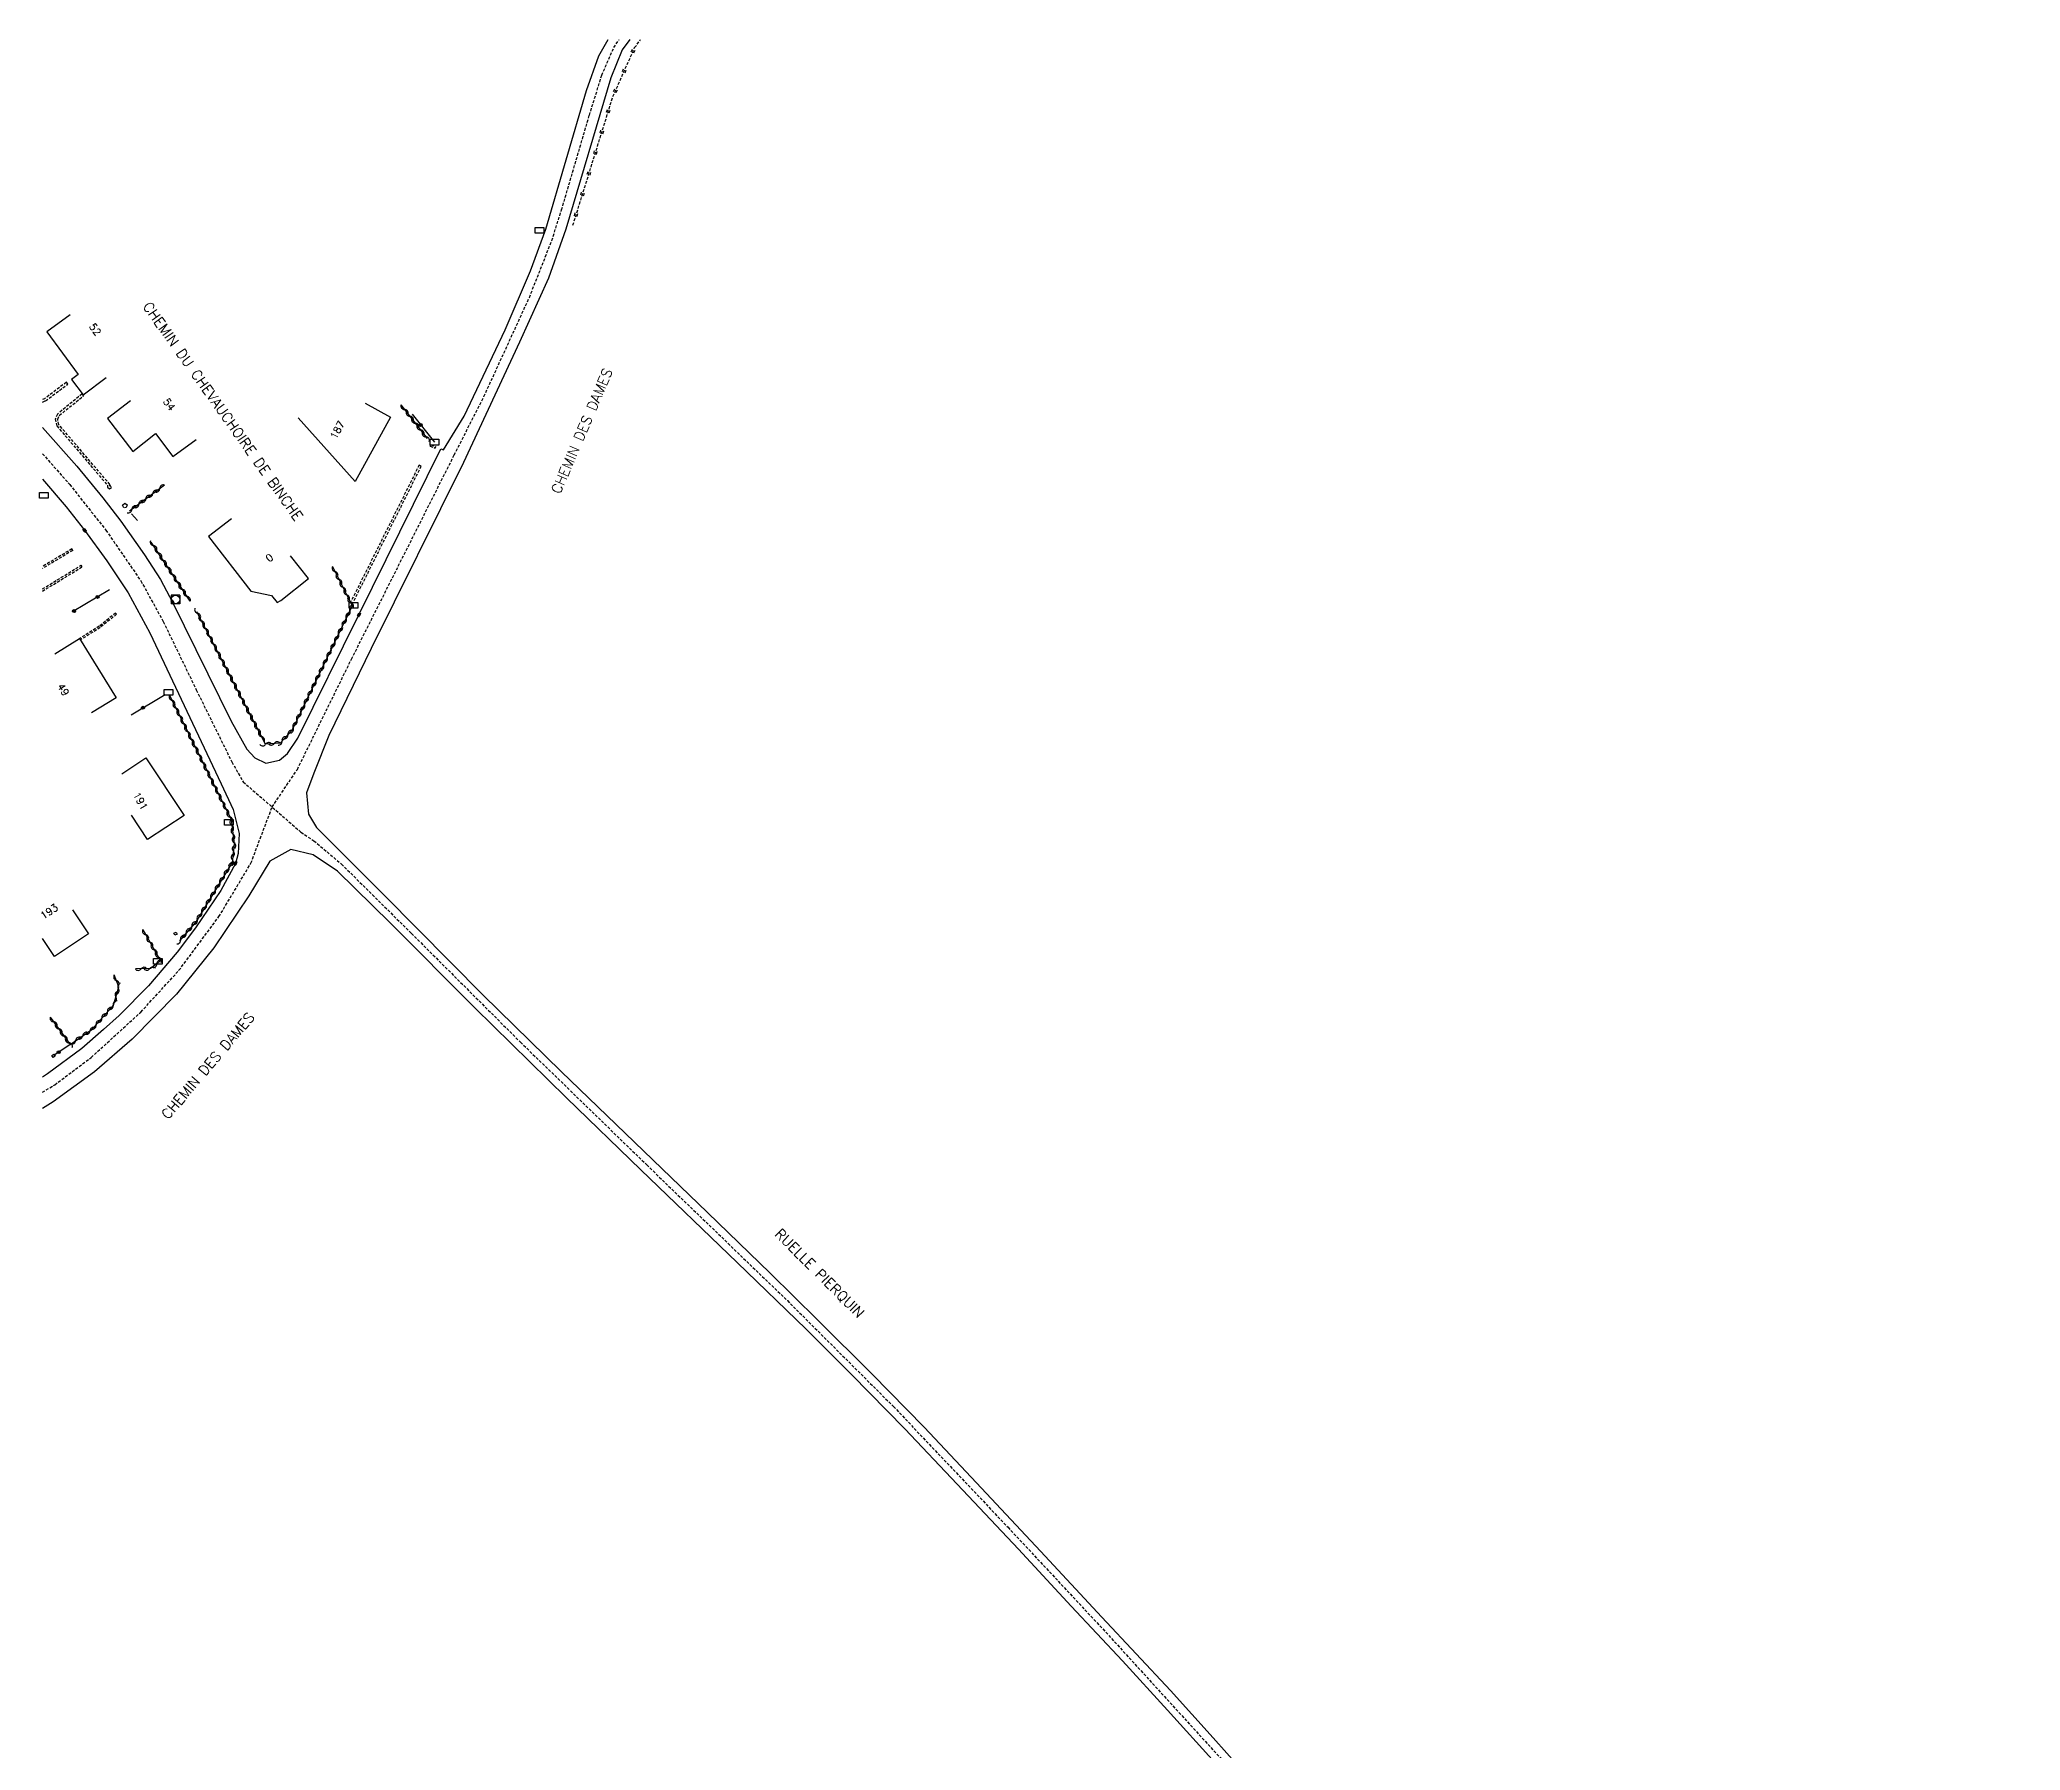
# Model space of a CAD drawing. Header units: millimetres. Extents: x 134000 to 135001, y 142013 to 143000.
# Drawn here: x 133999.5 to 134341.8, y 142704.4 to 143000 of the extents above; entities that cross this region are included whole.
import ezdxf
from ezdxf.enums import TextEntityAlignment as Align

# ---------------------------------------------------------------- set-up
doc = ezdxf.new("R2010")
doc.units = ezdxf.units.MM
doc.linetypes.add('DASHED', pattern=[0.75, 0.5, -0.25])
doc.layers.get('0').update_dxf_attribs({"linetype": 'CONTINUOUS'})
for name, color, linetype in [('W0001', 6, 'DASHED'), ('W0008', 7, 'CONTINUOUS'), ('W0100', 7, 'CONTINUOUS'), ('W0112', 1, 'DASHED'), ('W0220', 5, 'DASHED'), ('W0310', 3, 'CONTINUOUS'), ('W0322', 7, 'CONTINUOUS'), ('W0400', 7, 'CONTINUOUS'), ('W0420', 7, 'CONTINUOUS'), ('W0989', 7, 'CONTINUOUS'), ('W0991', 7, 'CONTINUOUS'), ('W1471', 7, 'CONTINUOUS')]:
    doc.layers.add(name, color=color, linetype=linetype)
doc.styles.get("Standard").update_dxf_attribs({"font": 'romans.shx', "width": 0.85})

# ---------------------------------------------------------------- blocks, each defined once
blk = doc.blocks.new('T400')
for p, q in [((-0.15, 0.3), (0.15, 0.3)), ((-0.15, -0.25), (-0.15, 0.3)), ((-0.15, 0.15), (0.15, 0.15)), ((-0.15, 0), (0.15, 0)), ((0.15, 0.3), (0.15, -0.25)), ((-0.15, -0.15), (0.15, -0.15)), ((-0.15, -0.25), (-0.15, -0.3)), ((-0.15, -0.3), (0.15, -0.3)), ((0.15, -0.3), (0.15, -0.25))]:
    blk.add_line(p, q)
blk = doc.blocks.new('T420')
for p, q in [((0.75, 0.75), (-0.75, 0.75)), ((-0.75, 0.75), (-0.75, -0.75)), ((0.75, 0.75), (0.75, -0.75)), ((0.75, -0.75), (-0.75, -0.75))]:
    blk.add_line(p, q)
blk.add_ellipse((0, 0), major_axis=(-0.53, 0.53), ratio=1, start_param=3.926991, end_param=10.210176)
blk = doc.blocks.new('T1471')
at = {"color": 0, "linetype": 'Continuous', "flags": 128}
blk.add_lwpolyline([(-0.75, -0.5), (-0.75, 0.5), (0.75, 0.5), (0.75, -0.5), (-0.75, -0.5)], dxfattribs=at)
blk = doc.blocks.new('t322o')
at = {"color": 0, "linetype": 'Continuous'}
for radius in [0.25, 0.15]:
    blk.add_circle((0, 0), radius, dxfattribs=at)
blk = doc.blocks.new('t310o')
at = {"color": 0, "linetype": 'Continuous'}
for centre, start, end in [((-0.5, 0.38), 216.8699, 323.1304), ((0.5, -0.37), 36.8699, 143.1303)]:
    blk.add_arc(centre, 0.625, start, end, dxfattribs=at)
blk = doc.blocks.new('t220o')
at = {"color": 0, "linetype": 'Continuous'}
for p, q in [((-0.25, 0.25), (0.25, 0.25)), ((-0.25, -0.25), (0.25, -0.25))]:
    blk.add_line(p, q, dxfattribs=at)

msp = doc.modelspace()

# ---------------------------------------------------------------- linework, layer by layer
at = {"layer": 'W0001'}
for points in [[(134000, 142818.13), (134002.13, 142819.43), (134008.42, 142824.14), (134017, 142831.98), (134023.59, 142839.19), (134030.5, 142848.48), (134036.03, 142857.72), (134039.68, 142867.41), (134044.04, 142873.9), (134053.4, 142892.96), (134071.15, 142928.23), (134076.29, 142938.35), (134084.14, 142955.46), (134088.01, 142965.29), (134089.7, 142970.58), (134094.51, 142986.94), (134096.65, 142993.85), (134098.74, 142998.65), (134099.63, 143000)], [(134000, 142928.45), (134004.7, 142923.13), (134010.97, 142915.23), (134017, 142906.49), (134020.88, 142899.44), (134026.58, 142887.65), (134032.73, 142875.19), (134034.68, 142871.76), (134044.67, 142863.06), (134046.89, 142861.57), (134051.67, 142857.55), (134063.76, 142845.56), (134082.61, 142826.76), (134104.42, 142805.56)], [(134104.42, 142805.56), (134128.71, 142782.12), (134147.04, 142763.83), (134166.84, 142742.95), (134183.73, 142724.84), (134207.6, 142698.64)]]:
    msp.add_lwpolyline(points, dxfattribs=at)
at = {"layer": 'W0008'}
for points in [[(134000, 142932.97), (134005.91, 142926.32), (134010.45, 142920.85), (134013.52, 142916.79), (134017.65, 142910.98), (134020.38, 142906.7), (134022.49, 142902.79), (134032.62, 142882.26), (134035.32, 142877.38), (134036.68, 142875.9), (134038.62, 142875.01), (134040.93, 142875.52), (134042.33, 142876.67), (134044.1, 142879.33), (134054.68, 142900.64), (134068.86, 142929.31), (134069.31, 142929.12), (134072.87, 142934.96), (134079.94, 142949.83), (134084.31, 142960.06), (134086.98, 142967.23), (134093.98, 142991.18), (134096.13, 142997.22), (134097.73, 143000)], [(134101.48, 143000), (134100.17, 142998.21), (134098.2, 142993.37), (134090.44, 142967.23), (134087.43, 142958.76), (134082.45, 142947.73), (134072.78, 142926.91), (134056.8, 142894.77), (134049.48, 142879.75), (134046.89, 142873.27), (134045.63, 142869.86), (134045.96, 142866.15), (134047.33, 142863.89), (134059.1, 142852.11), (134076.13, 142834.91), (134089.6, 142821.71), (134105.44, 142806.42)], [(134000, 142924.04), (134004.11, 142919.25), (134007.29, 142915.22), (134011.12, 142909.97), (134014.8, 142904.44), (134018.58, 142897.51), (134030.89, 142871.43), (134032.97, 142867), (134033.99, 142862.82), (134033.81, 142859.38), (134033.35, 142857.67), (134030.8, 142852.99), (134026.44, 142846.54), (134023.28, 142842.33), (134018.32, 142836.49), (134013.26, 142831.37), (134010.57, 142828.94), (134006.78, 142825.71), (134000.87, 142821.28), (134000, 142820.73)], [(134103.4, 142804.69), (134090.55, 142817.18), (134074.73, 142832.72), (134060.06, 142847.42), (134050.96, 142856.32), (134046.77, 142859.17), (134042.92, 142860.07), (134039.28, 142858.07), (134035.64, 142852.05), (134029.62, 142843.09), (134023.18, 142835.07), (134015.49, 142827.29), (134009.01, 142821.67), (134001.86, 142816.46), (134000, 142815.31)], [(134341.77, 142535.61), (134337.79, 142541.63), (134333.46, 142547.35), (134320.47, 142563.19), (134303.79, 142582.77), (134292.44, 142596.11), (134279.47, 142611.29), (134263.48, 142630.33), (134246.31, 142650.75), (134221.54, 142680.29), (134217.97, 142684.58), (134213.37, 142689.93), (134209.28, 142694.7), (134202.64, 142702.26), (134194.4, 142711.37), (134186.63, 142719.88), (134177.74, 142729.3), (134168.66, 142739.15), (134158.07, 142750.42), (134148.99, 142759.95), (134139.81, 142769.37), (134131.95, 142777.17), (134120.02, 142788.73), (134103.4, 142804.69)], [(134105.44, 142806.42), (134114.89, 142797.33), (134125.73, 142786.87), (134133.93, 142778.82), (134143.39, 142769.43), (134152.38, 142760.23), (134161.38, 142750.62), (134172.48, 142738.82), (134183.08, 142727.44), (134194.9, 142714.75), (134202.28, 142706.59), (134209.38, 142698.65)]]:
    msp.add_lwpolyline(points, dxfattribs=at)
at = {"layer": 'W0100'}
msp.add_line((134044.18, 142934.66), (134054.04, 142923.63), dxfattribs=at)
for points in [[(134004.8, 142952.46), (134000.76, 142949.52), (134006.14, 142942.12), (134005.04, 142941.26), (134007.04, 142938.61), (134011.03, 142941.62)], [(134015.22, 142937.6), (134011.25, 142934.56), (134015.61, 142928.86), (134019.53, 142931.96), (134022.51, 142927.95), (134026.53, 142930.93)], [(134055.75, 142937.18), (134060.14, 142934.78), (134054.04, 142923.63)], [(134032.66, 142917.21), (134028.71, 142914.14), (134036.03, 142904.73), (134039.58, 142903.98), (134040.58, 142902.74), (134041.19, 142903.08), (134045.99, 142906.91), (134042.87, 142910.82)], [(134002.13, 142893.86), (134006.38, 142896.51), (134012.73, 142886.3), (134008.48, 142883.66)], [(134013.7, 142873.14), (134017.85, 142875.92), (134024.51, 142865.95), (134018.14, 142861.8), (134015.41, 142865.98)], [(134005.21, 142849.65), (134007.97, 142845.49), (134002.08, 142841.58), (134000, 142844.71)]]:
    msp.add_lwpolyline(points, dxfattribs=at)
at = {"layer": 'W0112'}
for p, q in [((134000.54, 142937.6), (134004.38, 142940.47)), ((134067.01, 142929.78), (134067.13, 142929.98)), ((134067.13, 142929.98), (134067.99, 142929.63)), ((134053.51, 142902.41), (134065.46, 142926.31)), ((134011.61, 142922.39), (134011.95, 142922.56)), ((134005.22, 142911.74), (134000, 142908.62)), ((134000, 142905.08), (134006.7, 142909.19)), ((134022.9, 142845.25), (134022.72, 142845.6)), ((134023.29, 142845.45), (134022.9, 142845.25)), ((134001.82, 142824.12), (134001.62, 142824.47)), ((134002.19, 142824.33), (134001.82, 142824.12))]:
    msp.add_line(p, q, dxfattribs=at)
for points in [[(134004.38, 142940.47), (134004.14, 142940.79), (134000.33, 142937.95), (134000, 142937.8)], [(134006.87, 142938.79), (134002.58, 142935.31), (134002.21, 142934.44), (134002.48, 142933.26), (134011.24, 142923), (134011.21, 142922.68), (134011.61, 142922.39)], [(134002.91, 142935.06), (134007.12, 142938.48), (134006.87, 142938.79)], [(134000, 142937.37), (134000.01, 142937.37), (134000.54, 142937.6)], [(134011.95, 142922.56), (134011.78, 142922.92), (134011.65, 142922.86), (134011.63, 142922.87), (134011.65, 142923.13), (134002.85, 142933.45), (134002.63, 142934.4), (134002.91, 142935.06)], [(134067.01, 142929.78), (134067.87, 142929.43), (134067.99, 142929.63)], [(134065.46, 142926.31), (134065.1, 142926.49), (134053.24, 142902.78)], [(134014.08, 142919.1), (134013.84, 142919.57), (134014.26, 142919.9), (134014.62, 142919.62), (134014.44, 142919.17), (134014.15, 142919.1)], [(134005.22, 142911.74), (134005.08, 142912), (134000, 142908.96)], [(134000, 142904.7), (134006.85, 142908.9), (134006.7, 142909.19)], [(134012.82, 142900.71), (134012.64, 142900.91), (134009.81, 142898.63), (134006.38, 142896.51)], [(134012.82, 142900.71), (134009.98, 142898.42), (134006.56, 142896.3)], [(134022.72, 142845.6), (134023.1, 142845.8), (134023.29, 142845.45)], [(134001.62, 142824.47), (134001.99, 142824.68), (134002.19, 142824.33)]]:
    msp.add_lwpolyline(points, dxfattribs=at)
at = {"layer": 'W0220'}
msp.add_lwpolyline([(134091.67, 142967.95), (134098.58, 142990.19), (134102.32, 142998.61), (134103.36, 143000)], dxfattribs=at)
at = {"layer": 'W0310'}
for p, q in [((134061.93, 142936.89), (134066.48, 142931.06)), ((134021.06, 142923.04), (134015.02, 142918.54))]:
    msp.add_line(p, q, dxfattribs=at)
for points in [[(134025.54, 142902.96), (134023.84, 142905.49), (134018.8, 142913.19)], [(134050.1, 142908.98), (134053.51, 142902.17), (134043.08, 142880.64), (134041.05, 142878.46), (134038.52, 142878.27), (134026.7, 142901.11)], [(134021.95, 142886.73), (134032.59, 142865.24), (134033.13, 142860.97), (134032.76, 142857.84), (134026.53, 142847.63), (134023.68, 142844.29)], [(134017.32, 142846.22), (134020.39, 142840.81), (134018.69, 142839.49), (134016.1, 142839.43)], [(134001.33, 142831.11), (134004.76, 142826.39), (134008.53, 142828.95), (134012.25, 142833.17), (134013.21, 142836.32), (134012.4, 142838.39)]]:
    msp.add_lwpolyline(points, dxfattribs=at)
at = {"layer": 'W0322'}
for p, q in [((134063.86, 142935.26), (134067.74, 142930.44)), ((134015.38, 142918.08), (134016.41, 142916.93)), ((134011.56, 142904.93), (134005.21, 142901.12)), ((134015.34, 142883.33), (134021.19, 142886.86)), ((134004.76, 142826.39), (134001.99, 142824.48))]:
    msp.add_line(p, q, dxfattribs=at)

# ---------------------------------------------------------------- block references
at = {"layer": 'W0220'}
for p, rotation in [((134102.06, 142998.03), 66.01548696214795), ((134100.54, 142994.6), 66.01548696214795), ((134099.02, 142991.18), 66.01548696214795), ((134097.78, 142987.64), 72.7410110753097), ((134096.67, 142984.06), 72.7410110753097), ((134095.56, 142980.48), 72.7410110753097), ((134094.45, 142976.9), 72.7410110753097), ((134093.33, 142973.32), 72.7410110753097), ((134092.22, 142969.74), 72.7410110753097)]:
    msp.add_blockref('t220o', p, dxfattribs=dict(at, rotation=rotation))
at = {"layer": 'W0310'}
for p, rotation in [((134062.55, 142936.1), 307.9178063004695), ((134063.47, 142934.92), 307.9178063004695), ((134064.39, 142933.74), 307.9178063004695), ((134065.31, 142932.55), 307.9178063004695), ((134066.23, 142931.37), 307.9178063004695), ((134017.85, 142920.65), 216.7726206486485), ((134019.05, 142921.55), 216.7726206486485), ((134020.26, 142922.44), 216.7726206486485), ((134015.45, 142918.85), 216.7726206486485), ((134016.65, 142919.75), 216.7726206486485), ((134019.21, 142912.56), 123.2050766635369), ((134020.03, 142911.31), 123.2050766635369), ((134020.85, 142910.05), 123.2050766635369), ((134021.67, 142908.8), 123.2050766635369), ((134022.49, 142907.54), 123.2050766635369), ((134023.32, 142906.29), 123.2050766635369), ((134050.55, 142908.08), 296.5750739292896), ((134051.22, 142906.74), 296.5750739292896), ((134024.14, 142905.03), 123.9245689730516), ((134024.98, 142903.79), 123.9245689730516), ((134051.89, 142905.4), 296.5750739292896), ((134052.56, 142904.06), 296.5750739292896), ((134026.82, 142900.88), 117.3470892179048), ((134027.51, 142899.54), 117.3470892179048), ((134052.46, 142900.02), 244.172957357262), ((134053.11, 142901.37), 244.172957357262), ((134053.23, 142902.71), 296.5750739292896), ((134028.2, 142898.21), 117.3470892179048), ((134028.89, 142896.88), 117.3470892179048), ((134050.5, 142895.97), 244.172957357262), ((134051.15, 142897.32), 244.172957357262), ((134051.81, 142898.67), 244.172957357262), ((134029.58, 142895.55), 117.3470892179048), ((134030.27, 142894.21), 117.3470892179048), ((134030.96, 142892.88), 117.3470892179048), ((134049.19, 142893.27), 244.172957357262), ((134049.85, 142894.62), 244.172957357262), ((134031.65, 142891.55), 117.3470892179048), ((134032.34, 142890.22), 117.3470892179048), ((134047.23, 142889.22), 244.172957357262), ((134047.89, 142890.57), 244.172957357262), ((134048.54, 142891.92), 244.172957357262), ((134022.39, 142885.84), 296.3384646774614), ((134033.02, 142888.88), 117.3470892179048), ((134033.71, 142887.55), 117.3470892179048), ((134034.4, 142886.22), 117.3470892179048), ((134045.93, 142886.52), 244.172957357262), ((134046.58, 142887.87), 244.172957357262), ((134023.05, 142884.49), 296.3384646774614), ((134023.72, 142883.15), 296.3384646774614), ((134035.09, 142884.89), 117.3470892179048), ((134035.78, 142883.55), 117.3470892179048), ((134036.47, 142882.22), 117.3470892179048), ((134043.97, 142882.47), 244.172957357262), ((134044.62, 142883.82), 244.172957357262), ((134045.27, 142885.17), 244.172957357262), ((134024.39, 142881.8), 296.3384646774614), ((134025.05, 142880.46), 296.3384646774614), ((134025.72, 142879.11), 296.3384646774614), ((134037.16, 142880.89), 117.3470892179048), ((134037.85, 142879.56), 117.3470892179048), ((134042.42, 142879.93), 226.9186429969405), ((134043.31, 142881.11), 244.172957357262), ((134026.38, 142877.77), 296.3384646774614), ((134027.05, 142876.43), 296.3384646774614), ((134038.56, 142878.27), 184.4732519867236), ((134040.06, 142878.39), 184.4732519867236), ((134041.39, 142878.83), 226.9186429969405), ((134027.71, 142875.08), 296.3384646774614), ((134028.38, 142873.74), 296.3384646774614), ((134029.05, 142872.39), 296.3384646774614), ((134029.71, 142871.05), 296.3384646774614), ((134030.38, 142869.7), 296.3384646774614), ((134031.04, 142868.36), 296.3384646774614), ((134031.71, 142867.02), 296.3384646774614), ((134032.37, 142865.67), 296.3384646774614), ((134032.71, 142864.23), 277.2225747265905), ((134032.9, 142862.74), 277.2225747265905), ((134032.81, 142858.27), 263.3888594846869), ((134032.99, 142859.76), 263.3888594846869), ((134033.09, 142861.25), 277.2225747265905), ((134031.43, 142855.65), 238.5795407879716), ((134032.21, 142856.93), 238.5795407879716), ((134029.08, 142851.81), 238.5795407879716), ((134029.86, 142853.09), 238.5795407879716), ((134030.65, 142854.37), 238.5795407879716), ((134027.52, 142849.25), 238.5795407879716), ((134028.3, 142850.53), 238.5795407879716), ((134017.81, 142845.35), 299.5720691303757), ((134024.84, 142845.65), 229.5514745999317), ((134025.81, 142846.79), 229.5514745999317), ((134026.74, 142847.97), 238.5795407879716), ((134018.55, 142844.05), 299.5720691303757), ((134019.29, 142842.74), 299.5720691303757), ((134020.03, 142841.43), 299.5720691303757), ((134023.87, 142844.51), 229.5514745999317), ((134017.05, 142839.45), 181.5249685839639), ((134018.55, 142839.49), 181.5249685839639), ((134019.77, 142840.33), 217.8727606215145), ((134012.68, 142834.59), 73.02989423741849), ((134012.78, 142837.43), 111.5145457908602), ((134013.12, 142836.02), 73.02989423741849), ((134011.25, 142832.03), 48.5791234522905), ((134012.24, 142833.16), 48.5791234522905), ((134001.92, 142830.3), 305.9660346873999), ((134002.8, 142829.09), 305.9660346873999), ((134003.68, 142827.87), 305.9660346873999), ((134006.97, 142827.89), 34.18822959385471), ((134008.21, 142828.73), 34.18822959385471), ((134009.26, 142829.78), 48.5791234522905), ((134010.26, 142830.91), 48.5791234522905), ((134004.56, 142826.66), 305.9660346873999), ((134005.73, 142827.05), 34.18822959385471)]:
    msp.add_blockref('t310o', p, dxfattribs=dict(at, rotation=rotation))
at = {"layer": 'W0322'}
for p, rotation in [((134065.35, 142933.41), 308.8822320055992), ((134009.52, 142903.7), 210.9650834767817), ((134005.45, 142901.26), 210.9650834767817), ((134017.37, 142884.56), 31.0830901557559), ((134002.8, 142825.04), 214.6497956854601)]:
    msp.add_blockref('t322o', p, dxfattribs=dict(at, rotation=rotation))
at = {"layer": 'W0400'}
for p, rotation in [((134007.29, 142915.22), 38.23804203749827), ((134022.49, 142902.79), 208.3884330546612), ((134054.68, 142900.64), 333.6070066287116), ((134033.35, 142857.67), 344.9392209317142)]:
    msp.add_blockref('T400', p, dxfattribs=dict(at, rotation=rotation))
at = {"layer": 'W0420'}
msp.add_blockref('T420', (134022.99, 142903.27), dxfattribs=at)
at = {"layer": 'W1471'}
for p in [(134085.89, 142967.03), (134067.72, 142930.44), (134000.26, 142921.26), (134053.72, 142902.25), (134021.77, 142887.24), (134032.18, 142864.77), (134019.91, 142840.74)]:
    msp.add_blockref('T1471', p, dxfattribs=at)

# ---------------------------------------------------------------- texts
at = {"layer": 'W0989'}
for s, rotation, p in [('CHEMIN DU CHEVAUCHOIRE DE BINCHE', 305.3874, (134031.18, 142935.78)), ('CHEMIN DES DAMES', 66.869, (134093.2, 142932.38)), ('CHEMIN DES DAMES', 49.6161, (134028.58, 142822.71)), ('RUELLE PIERQUIN', 315.0541, (134134.23, 142786.79))]:
    msp.add_text(s, height=1.75, rotation=rotation, dxfattribs=at).set_placement(p, align=Align.MIDDLE)
at = {"layer": 'W0991'}
for s, rotation, p in [('52', 306.048, (134009.11, 142949.94)), ('54', 306.6014, (134021.9, 142936.96)), ('187', 61.335, (134050.95, 142932.56)), ('0', 38.5887, (134039.22, 142910.47)), ('49', 301.8999, (134003.61, 142887.7)), ('191', 298.8746, (134016.93, 142868.45)), ('193', 33.5884, (134001.16, 142849.36))]:
    msp.add_text(s, height=1.25, rotation=rotation, dxfattribs=at).set_placement(p, align=Align.MIDDLE)

doc.saveas('drawing.dxf')
